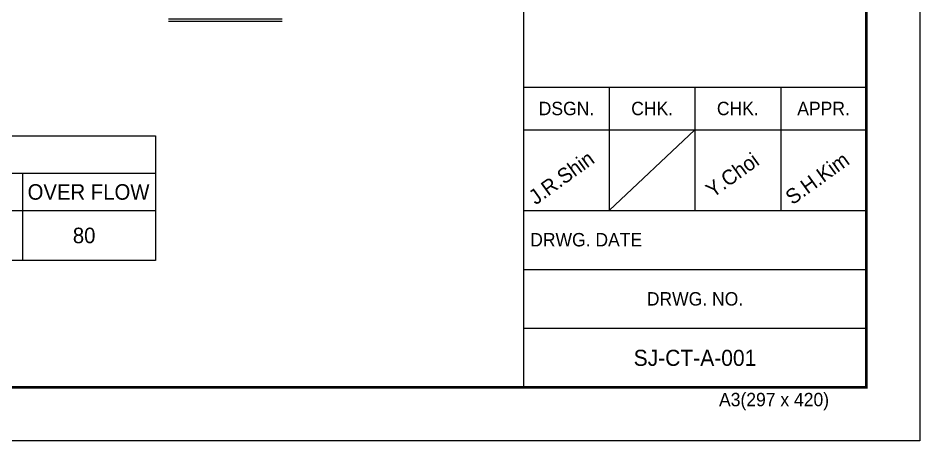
# Model space of a CAD drawing. Header units: millimetres. Extents: x 2113 to 34376, y 2901 to 25715.
# Drawn here: x 21441 to 34376, y 2901 to 8959 of the extents above; entities that cross this region are included whole.
import ezdxf
from ezdxf.enums import TextEntityAlignment as Align

# ---------------------------------------------------------------- set-up
doc = ezdxf.new("R2010")
doc.units = ezdxf.units.MM
for name, color, linetype in [('냉각탑_box', 1, 'Continuous'), ('냉각탑_form', 1, 'Continuous'), ('냉각탑_text', 3, 'Continuous')]:
    doc.layers.add(name, color=color, linetype=linetype)
doc.styles.add('돋움', font='Dotum.ttf')

# ---------------------------------------------------------------- blocks, each defined once
blk = doc.blocks.new('냉각탑form')
at = {"layer": 'Defpoints'}
blk.add_lwpolyline([(0, 297.07), (420.1, 297.07), (420.1, 0), (0, 0)], close=True, dxfattribs=at)
at = {"layer": '냉각탑_form'}
for p, q in [((346.08, 186.55), (346.08, 10)), ((346.08, 66.02), (410.1, 66.02)), ((362.09, 66.02), (362.09, 43.01)), ((378.09, 66.02), (378.09, 43.01)), ((394.1, 66.02), (394.1, 43.01)), ((346.08, 58.01), (410.1, 58.01)), ((378.09, 58.01), (362.09, 43.01)), ((346.08, 43.01), (410.1, 43.01)), ((346.08, 32.01), (410.1, 32.01)), ((346.08, 21.01), (410.1, 21.01))]:
    blk.add_line(p, q, dxfattribs=at)
at = {"layer": '냉각탑_form', "const_width": 0.5}
blk.add_lwpolyline([(10, 287.07), (10, 10), (410.1, 10), (410.1, 287.07)], close=True, dxfattribs=at)
at = {"layer": '냉각탑_form', "style": '돋움'}
for s, p in [('DSGN.', (354.09, 62.02)), ('CHK.', (370.09, 62.02)), ('CHK.', (386.09, 62.02)), ('APPR.', (402.1, 62.02)), ('DRWG. NO.', (378.09, 26.51))]:
    blk.add_text(s, height=2.501, dxfattribs=at).set_placement(p, align=Align.MIDDLE_CENTER)
for s, height, p in [('DRWG. DATE', 2.501, (347.32, 36.29)), ('A3(297 x 420)', 2.5006, (382.58, 6.47))]:
    blk.add_text(s, height=height, dxfattribs=at).set_placement(p)

msp = doc.modelspace()

# ---------------------------------------------------------------- linework, layer by layer
at = {"layer": '냉각탑_box'}
for p, q in [((23597.1, 8948.4), (25230.4, 8948.4)), ((23597.1, 8913.4), (25230.4, 8913.4)), ((16467.5, 6735.2), (23413.7, 6735.2)), ((21505.6, 6735.2), (21505.6, 5488)), ((4261.7, 6200.7), (23413.7, 6200.7))]:
    msp.add_line(p, q, dxfattribs=at)
msp.add_lwpolyline([(4261.7, 7269.6), (23413.7, 7269.6), (23413.7, 5488), (4261.7, 5488)], close=True, dxfattribs=at)

# ---------------------------------------------------------------- block references
at = {"layer": '냉각탑_form', "xscale": 76.7980057517581, "yscale": 76.7980057517581, "zscale": 76.7980057517581}
msp.add_blockref('냉각탑form', (2113, 2900.6), dxfattribs=at)

# ---------------------------------------------------------------- texts
at = {"layer": '냉각탑_text', "style": '돋움'}
for s, p in [('J.R.Shin', (28865.3, 6274.1)), ('Y.Choi', (31405.5, 6376.6)), ('S.H.Kim', (32547.8, 6274.1))]:
    msp.add_text(s, height=215.09, rotation=35.81856, dxfattribs=at).set_placement(p)
for s, height, p in [('OVER FLOW', 222.7, (22452.4, 6467.9)), ('80', 222.7, (22389.3, 5844.4)), ('SJ-CT-A-001', 230.45, (31149.7, 4091.3))]:
    msp.add_text(s, height=height, dxfattribs=at).set_placement(p, align=Align.MIDDLE_CENTER)

doc.saveas('drawing.dxf')
